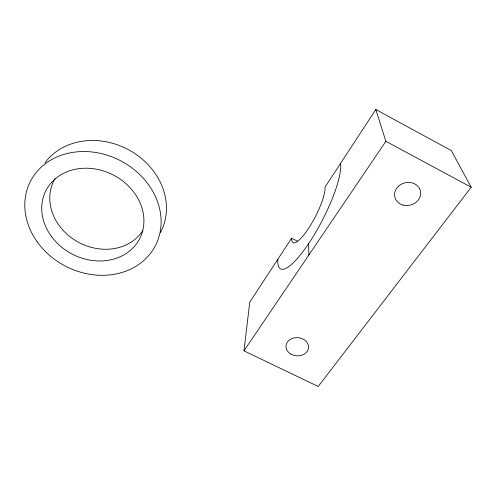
<?xml version="1.0" encoding="UTF-8"?>
<svg xmlns="http://www.w3.org/2000/svg" width="496" height="496" viewBox="0 0 496 496"><rect width="100%" height="100%" fill="white"/><g stroke="black" fill="none" stroke-linecap="round" stroke-linejoin="round"><path stroke-width="0.74" d="M243.958 350.833L249.755 302.182L291.617 238.198A33.102 7.793 -62.6 0 0 308.673 228.216A33.102 7.793 -62.6 0 0 325.047 187.097L375.801 109.517L451.323 150.573L471.2 187.234L318.215 386.483L243.958 350.833L385.882 141.323L375.801 109.517M291.617 238.198L297.681 241.279M385.882 141.323L471.2 187.234M308.63 243.61L308.872 255.012M45.074 162.694A67.58 57.821 27.7 0 1 132.023 151.751A67.58 57.821 27.7 0 1 160.344 232.649M142.891 230.448A51.032 43.567 27.6 0 1 76.235 241A51.032 43.567 27.6 0 1 55.223 178.306M340.56 163.382A62.254 14.694 -62.6 0 1 309.932 241.651A62.254 14.694 -62.6 0 1 277.81 259.303M37.281 241.967A70.277 59.477 27.2 0 0 154.851 246.704A70.277 59.477 27.2 0 0 86.75 151.59A70.277 59.477 27.2 0 0 37.281 241.967M51.64 236.735A52.681 44.572 27.2 0 0 139.612 238.793A52.681 44.572 27.2 0 0 87.209 168.218A52.681 44.572 27.2 0 0 51.64 236.735M290.854 354.094A11.315 9.108 4 0 0 308.537 347.752A11.315 9.108 4 0 0 292.411 338.396A11.315 9.108 4 0 0 290.854 354.094M403.149 205.071A13.169 11.458 -13.8 0 0 420.472 191.208A13.169 11.458 -13.8 0 0 399.175 185.622A13.169 11.458 -13.8 0 0 403.149 205.071"/></g></svg>
